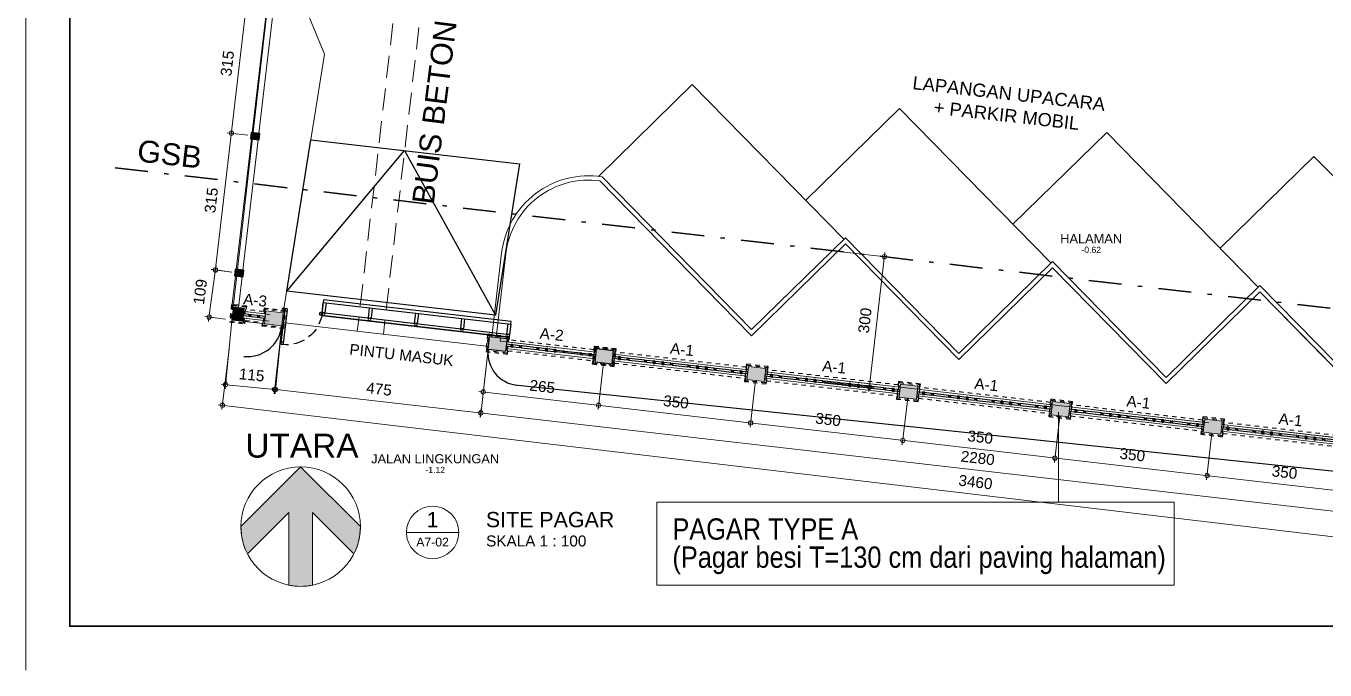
# Model space of a CAD drawing. Header units: millimetres. Extents: x -11 to 1625, y -267 to 180.
# Drawn here: x 827.21 to 856.9, y 63 to 77.72 of the extents above; entities that cross this region are included whole.
import ezdxf
from ezdxf.enums import TextEntityAlignment as Align

# ---------------------------------------------------------------- set-up
doc = ezdxf.new("R2010")
doc.units = ezdxf.units.MM
for name, pattern in [('DASHDOT', [1, 0.5, -0.25, 0, -0.25]), ('DASHED2', [0.375, 0.25, -0.125]), ('HIDDEN', [0.375, 0.25, -0.125])]:
    doc.linetypes.add(name, pattern=pattern)
for name, color, linetype, lineweight in [('batas jalan', 3, 'Continuous', 25), ('CONCRETE', 8, 'Continuous', 5), ('DIMENSI', 8, 'Continuous', 9), ('dinding', 5, 'Continuous', 15), ('GRS KOP', 1, 'Continuous', 35), ('GSB', 1, 'DASHDOT', 35), ('KOLOM', 1, 'Continuous', 30), ('kop', 7, 'Continuous', 20), ('lan', 7, 'Continuous', 15), ('not', 7, 'Continuous', 20), ('PAGAR', 4, 'Continuous', 18), ('sol kol', 8, 'Continuous', 0), ('TEXT KETERANGAN', 7, 'Continuous', 9), ('u', 6, 'Continuous', 20)]:
    doc.layers.add(name, color=color, linetype=linetype, lineweight=lineweight)
doc.layers.add('BESI', color=10, linetype='Continuous')
doc.styles.add('BARU', font='complex.shx')
doc.styles.add('ISO', font='arial.ttf', dxfattribs={"width": 0.85})
doc.styles.add('simplek', font='simplex.shx')
doc.styles.get("Standard").update_dxf_attribs({"font": 'ARIALUNI.TTF'})
doc.dimstyles.new('SK100', dxfattribs={"dimtxt": 0.25, "dimasz": 0.1, "dimexe": 0.1, "dimexo": 0, "dimgap": 0.15, "dimtad": 1, "dimdec": 0, "dimlfac": 100, "dimzin": 12, "dimdsep": 46, "dimtxsty": 'Standard', "dimblk": 'BULAT', "dimcen": 0.1, "dimclrd": 256, "dimclre": 256, "dimclrt": 256, "dimadec": 0, "dimazin": 3, "dimtfac": 1, "dimtdec": 0, "dimtofl": 0, "dimtmove": 0, "dimatfit": 3, "dimldrblk": 'BULAT', "dimfxl": 0, "dimtolj": 1, "dimtzin": 0, "dimlwd": -1, "dimlwe": -1, "dimarcsym": 0})

# ---------------------------------------------------------------- blocks, each defined once
blk = doc.blocks.new('kop')
at = {"layer": 'GRS KOP'}
blk.add_lwpolyline([(1, 54), (83, 54), (83, 1), (1, 1)], close=True, dxfattribs=at)
at = {"layer": 'kop', "color": 7}
blk.add_line((0, 55), (0, 0), dxfattribs=at)
at = {"layer": 'kop', "style": 'BARU', "flags": 4}
for p, height in [((73.8, 5.4), 0.35), ((80.303, 5.382), 0.25), ((73.8, 4.9), 0.35), ((80.303, 4.882), 0.25), ((73.8, 4.4), 0.35), ((80.303, 4.382), 0.25)]:
    blk.add_attdef('-', p, '', height=height, dxfattribs=at)
at = {"layer": 'kop', "flags": 4}
for tag, p in [('AR-00', (78.057, 2.648)), ('00', (81.238, 2.647))]:
    blk.add_attdef(tag, text='', height=0.35, dxfattribs=at).set_placement(p, align=Align.MIDDLE)
blk = doc.blocks.new('BULAT')
for p, q in [((-1, 0), (1, 0)), ((0, -1), (0, 1))]:
    blk.add_line(p, q)
blk.add_circle((0, 0), 0.5)
blk = doc.blocks.new('*D513')
at = {"layer": 'Defpoints', "color": 0}
for p in [(845.841, 72.564), (845.497, 69.584), (846.49, 69.469)]:
    blk.add_point(p, dxfattribs=at)
at = {"layer": 'u'}
for p, q in [((845.841, 72.564), (846.934, 72.438)), ((846.823, 72.35), (846.501, 69.568)), ((845.497, 69.584), (846.589, 69.458))]:
    blk.add_line(p, q, dxfattribs=at)
at = {"layer": 'u', "xscale": 0.1, "yscale": 0.1, "zscale": 0.1}
for p, rotation in [((846.834, 72.449), 83.40635702926659), ((846.49, 69.469), 263.4063570292666)]:
    blk.add_blockref('BULAT', p, dxfattribs=dict(at, rotation=rotation))
at = {"layer": 'u', "insert": (846.386, 70.991), "char_height": 0.25, "attachment_point": 5, "rotation": 83.4064}
blk.add_mtext('\\A1;300', dxfattribs=at)
blk = doc.blocks.new('Ndtpd')
blk.add_line((0.747, 0), (-0.747, 0))
blk.add_circle((0, 0), 0.747)
at = {"flags": 4}
for tag, height, p in [('NO', 0.5, (0, 0.148)), ('NOLBR', 0.3, (0, -0.398))]:
    blk.add_attdef(tag, text='', height=height, dxfattribs=at).set_placement(p, align=Align.CENTER)
for tag, p, height in [('NDTPD', (1.516, 0.148), 0.5), ('SKALA', (1.523, -0.398), 0.3)]:
    blk.add_attdef(tag, p, '', height=height, dxfattribs=at)
blk = doc.blocks.new('*D529')
at = {"layer": 'Defpoints', "color": 0}
for p in [(833.059, 70.863), (837.776, 70.325), (837.611, 68.879)]:
    blk.add_point(p, dxfattribs=at)
at = {"layer": 'u'}
for p, q in [((833.059, 70.863), (832.883, 69.316)), ((837.776, 70.325), (837.6, 68.779)), ((832.994, 69.404), (837.512, 68.89))]:
    blk.add_line(p, q, dxfattribs=at)
at = {"layer": 'u', "xscale": 0.1, "yscale": 0.1, "zscale": 0.1}
for p, rotation in [((832.895, 69.416), 173.5027027527604), ((837.611, 68.879), 353.5027027527605)]:
    blk.add_blockref('BULAT', p, dxfattribs=dict(at, rotation=rotation))
at = {"layer": 'u', "insert": (835.284, 69.423), "char_height": 0.25, "attachment_point": 5, "rotation": 353.5027}
blk.add_mtext('\\A1;475', dxfattribs=at)
blk = doc.blocks.new('NOTASI RUANG')
at = {"layer": 'not'}
for height, p in [(0.26, (-0.011, 0.3)), (0.175, (-0.009, -0.017))]:
    blk.add_attdef('RUANG', text='', height=height, dxfattribs=at).set_placement(p, align=Align.MIDDLE_CENTER)
blk = doc.blocks.new('DENAH PAGAR TYPE A1')
at = {"layer": 'CONCRETE'}
for points in [[(-1.95, -0.075), (-1.55, -0.075), (-1.55, 0.225), (-1.95, 0.225)], [(1.55, -0.075), (1.95, -0.075), (1.95, 0.225), (1.55, 0.225)]]:
    blk.add_hatch(color=256, dxfattribs=at).paths.add_polyline_path(points)
at = {"layer": 'BESI'}
for points in [[(-1.42, 0.095), (-1.55, 0.095), (-1.55, 0.055), (-1.42, 0.055)], [(-1.22, 0.095), (-1.38, 0.095), (-1.38, 0.055), (-1.22, 0.055)], [(-0.82, 0.095), (-1.18, 0.095), (-1.18, 0.055), (-0.82, 0.055)], [(-0.62, 0.095), (-0.78, 0.095), (-0.78, 0.055), (-0.62, 0.055)], [(-0.42, 0.095), (-0.58, 0.095), (-0.58, 0.055), (-0.42, 0.055)], [(-0.22, 0.095), (-0.38, 0.095), (-0.38, 0.055), (-0.22, 0.055)], [(0.18, 0.095), (-0.18, 0.095), (-0.18, 0.055), (0.18, 0.055)], [(0.38, 0.095), (0.22, 0.095), (0.22, 0.055), (0.38, 0.055)], [(0.58, 0.095), (0.42, 0.095), (0.42, 0.055), (0.58, 0.055)], [(0.78, 0.095), (0.62, 0.095), (0.62, 0.055), (0.78, 0.055)], [(1.18, 0.095), (0.82, 0.095), (0.82, 0.055), (1.18, 0.055)], [(1.38, 0.095), (1.22, 0.095), (1.22, 0.055), (1.38, 0.055)], [(1.55, 0.095), (1.42, 0.095), (1.42, 0.055), (1.55, 0.055)]]:
    blk.add_lwpolyline(points, close=True, dxfattribs=at)
for points in [[(-1.42, 0.045), (-1.38, 0.045), (-1.38, 0.105), (-1.42, 0.105), (-1.42, 0.045), (-1.38, 0.105), (-1.42, 0.105), (-1.38, 0.045)], [(-1.22, 0.095), (-1.18, 0.095), (-1.18, 0.055), (-1.22, 0.055), (-1.22, 0.095), (-1.18, 0.055), (-1.18, 0.095), (-1.22, 0.055)], [(-0.82, 0.095), (-0.78, 0.095), (-0.78, 0.055), (-0.82, 0.055), (-0.82, 0.095), (-0.78, 0.055), (-0.78, 0.095), (-0.82, 0.055)], [(-0.62, 0.045), (-0.58, 0.045), (-0.58, 0.105), (-0.62, 0.105), (-0.62, 0.045), (-0.58, 0.105), (-0.62, 0.105), (-0.58, 0.045)], [(-0.42, 0.045), (-0.38, 0.045), (-0.38, 0.105), (-0.42, 0.105), (-0.42, 0.045), (-0.38, 0.105), (-0.42, 0.105), (-0.38, 0.045)], [(-0.22, 0.095), (-0.18, 0.095), (-0.18, 0.055), (-0.22, 0.055), (-0.22, 0.095), (-0.18, 0.055), (-0.18, 0.095), (-0.22, 0.055)], [(0.18, 0.095), (0.22, 0.095), (0.22, 0.055), (0.18, 0.055), (0.18, 0.095), (0.22, 0.055), (0.22, 0.095), (0.18, 0.055)], [(0.38, 0.045), (0.42, 0.045), (0.42, 0.105), (0.38, 0.105), (0.38, 0.045), (0.42, 0.105), (0.38, 0.105), (0.42, 0.045)], [(0.58, 0.045), (0.62, 0.045), (0.62, 0.105), (0.58, 0.105), (0.58, 0.045), (0.62, 0.105), (0.58, 0.105), (0.62, 0.045)], [(0.78, 0.095), (0.82, 0.095), (0.82, 0.055), (0.78, 0.055), (0.78, 0.095), (0.82, 0.055), (0.82, 0.095), (0.78, 0.055)], [(1.18, 0.095), (1.22, 0.095), (1.22, 0.055), (1.18, 0.055), (1.18, 0.095), (1.22, 0.055), (1.22, 0.095), (1.18, 0.055)], [(1.38, 0.045), (1.42, 0.045), (1.42, 0.105), (1.38, 0.105), (1.38, 0.045), (1.42, 0.105), (1.38, 0.105), (1.42, 0.045)]]:
    blk.add_lwpolyline(points, dxfattribs=at)
at = {"layer": 'dinding'}
for points in [[(-1.95, -0.075), (-1.55, -0.075), (-1.55, 0.225), (-1.95, 0.225)], [(1.55, -0.075), (1.95, -0.075), (1.95, 0.225), (1.55, 0.225)]]:
    blk.add_lwpolyline(points, close=True, dxfattribs=at)
at = {"layer": 'KOLOM', "linetype": 'DASHED2', "ltscale": 0.25}
for points in [[(1.5, -0.05), (1.5, -0.125), (2, -0.125), (2, 0.275), (1.5, 0.275), (1.5, 0.2), (-1.5, 0.2), (-1.5, 0.275), (-2, 0.275), (-2, -0.125), (-1.5, -0.125), (-1.5, -0.05), (1.5, -0.05)], [(-1.52, -0.105), (-1.98, -0.105), (-1.98, 0.255), (-1.52, 0.255)], [(1.98, -0.105), (1.52, -0.105), (1.52, 0.255), (1.98, 0.255)]]:
    blk.add_lwpolyline(points, close=True, dxfattribs=at)
at = {"layer": 'PAGAR'}
for p, q in [((1.55, 0.15), (-1.55, 0.15)), ((1.55, 0), (-1.55, 0))]:
    blk.add_line(p, q, dxfattribs=at)
blk = doc.blocks.new('DENAH PAGAR TYPEA2')
h = blk.add_hatch(color=256)
h.paths.add_polyline_path([(-1.026, -0.025), (-1.426, -0.025), (-1.426, 0.275), (-1.026, 0.275)], flags=17)
h.paths.add_polyline_path([(-1.426, -0.025), (-1.026, -0.025), (-1.026, 0.275), (-1.426, 0.275)])
at = {"layer": 'CONCRETE'}
for points in [[(-1.026, -0.025), (-1.426, -0.025), (-1.426, 0.275), (-1.026, 0.275)], [(1.026, -0.025), (1.426, -0.025), (1.426, 0.275), (1.026, 0.275)]]:
    blk.add_hatch(color=256, dxfattribs=at).paths.add_polyline_path(points)
at = {"layer": 'BESI'}
for points in [[(-0.92, 0.145), (-1.026, 0.145), (-1.026, 0.105), (-0.92, 0.105)], [(-0.72, 0.145), (-0.88, 0.145), (-0.88, 0.105), (-0.72, 0.105)], [(-0.32, 0.145), (-0.68, 0.145), (-0.68, 0.105), (-0.32, 0.105)], [(-0.12, 0.145), (-0.28, 0.145), (-0.28, 0.105), (-0.12, 0.105)], [(0.08, 0.145), (-0.08, 0.145), (-0.08, 0.105), (0.08, 0.105)], [(0.12, 0.145), (0.28, 0.145), (0.28, 0.105), (0.12, 0.105)], [(0.32, 0.145), (0.68, 0.145), (0.68, 0.105), (0.32, 0.105)], [(0.72, 0.145), (0.88, 0.145), (0.88, 0.105), (0.72, 0.105)], [(0.92, 0.145), (1.026, 0.145), (1.026, 0.105), (0.92, 0.105)]]:
    blk.add_lwpolyline(points, close=True, dxfattribs=at)
for points in [[(-0.92, 0.095), (-0.88, 0.095), (-0.88, 0.155), (-0.92, 0.155), (-0.92, 0.095), (-0.88, 0.155), (-0.92, 0.155), (-0.88, 0.095)], [(-0.72, 0.145), (-0.68, 0.145), (-0.68, 0.105), (-0.72, 0.105), (-0.72, 0.145), (-0.68, 0.105), (-0.68, 0.145), (-0.72, 0.105)], [(-0.72, 0.145), (-0.68, 0.145), (-0.68, 0.105), (-0.72, 0.105), (-0.72, 0.145), (-0.68, 0.105), (-0.68, 0.145), (-0.72, 0.105)], [(-0.32, 0.145), (-0.28, 0.145), (-0.28, 0.105), (-0.32, 0.105), (-0.32, 0.145), (-0.28, 0.105), (-0.28, 0.145), (-0.32, 0.105)], [(-0.32, 0.145), (-0.28, 0.145), (-0.28, 0.105), (-0.32, 0.105), (-0.32, 0.145), (-0.28, 0.105), (-0.28, 0.145), (-0.32, 0.105)], [(-0.12, 0.095), (-0.08, 0.095), (-0.08, 0.155), (-0.12, 0.155), (-0.12, 0.095), (-0.08, 0.155), (-0.12, 0.155), (-0.08, 0.095)], [(0.08, 0.095), (0.12, 0.095), (0.12, 0.155), (0.08, 0.155), (0.08, 0.095), (0.12, 0.155), (0.08, 0.155), (0.12, 0.095)], [(0.28, 0.145), (0.32, 0.145), (0.32, 0.105), (0.28, 0.105), (0.28, 0.145), (0.32, 0.105), (0.32, 0.145), (0.28, 0.105)], [(0.28, 0.145), (0.32, 0.145), (0.32, 0.105), (0.28, 0.105), (0.28, 0.145), (0.32, 0.105), (0.32, 0.145), (0.28, 0.105)], [(0.72, 0.145), (0.68, 0.145), (0.68, 0.105), (0.72, 0.105), (0.72, 0.145), (0.68, 0.105), (0.68, 0.145), (0.72, 0.105)], [(0.72, 0.145), (0.68, 0.145), (0.68, 0.105), (0.72, 0.105), (0.72, 0.145), (0.68, 0.105), (0.68, 0.145), (0.72, 0.105)], [(0.92, 0.095), (0.88, 0.095), (0.88, 0.155), (0.92, 0.155), (0.92, 0.095), (0.88, 0.155), (0.92, 0.155), (0.88, 0.095)]]:
    blk.add_lwpolyline(points, dxfattribs=at)
at = {"layer": 'dinding'}
for points in [[(-1.426, -0.025), (-1.026, -0.025), (-1.026, 0.275), (-1.426, 0.275)], [(1.426, -0.025), (1.026, -0.025), (1.026, 0.275), (1.426, 0.275)]]:
    blk.add_lwpolyline(points, close=True, dxfattribs=at)
at = {"layer": 'KOLOM', "linetype": 'DASHED2', "ltscale": 0.25}
blk.add_lwpolyline([(-0.976, 0.25), (-0.976, 0.325), (-1.476, 0.325), (-1.476, -0.075), (-0.976, -0.075), (-0.976, 0), (0.976, 0), (0.976, -0.075), (1.476, -0.075), (1.476, 0.325), (0.976, 0.325), (0.976, 0.25), (-0.976, 0.25)], dxfattribs=at)
for points in [[(-0.996, -0.055), (-1.456, -0.055), (-1.456, 0.305), (-0.996, 0.305)], [(0.996, -0.055), (1.456, -0.055), (1.456, 0.305), (0.996, 0.305)]]:
    blk.add_lwpolyline(points, close=True, dxfattribs=at)
at = {"layer": 'KOLOM'}
for points in [[(-1.026, -0.025), (-1.426, -0.025), (-1.426, 0.275), (-1.026, 0.275)], [(1.026, -0.025), (1.426, -0.025), (1.426, 0.275), (1.026, 0.275)]]:
    blk.add_lwpolyline(points, close=True, dxfattribs=at)
at = {"layer": 'lan'}
blk.add_line((1.476, -0.08), (1.476, -0.075), dxfattribs=at)
at = {"layer": 'PAGAR'}
for p, q in [((1.026, 0.2), (-1.026, 0.2)), ((1.026, 0.05), (-1.026, 0.05))]:
    blk.add_line(p, q, dxfattribs=at)
blk = doc.blocks.new('*D602')
at = {"layer": 'Defpoints', "color": 0}
for p in [(837.776, 70.325), (840.411, 70.021), (840.299, 69.053)]:
    blk.add_point(p, dxfattribs=at)
at = {"layer": 'u'}
for p, q in [((837.776, 70.325), (837.653, 69.258)), ((840.411, 70.021), (840.288, 68.953)), ((837.764, 69.346), (840.2, 69.064))]:
    blk.add_line(p, q, dxfattribs=at)
at = {"layer": 'u', "xscale": 0.1, "yscale": 0.1, "zscale": 0.1}
for p, rotation in [((837.664, 69.357), 173.4063570294475), ((840.299, 69.053), 353.4063570294475)]:
    blk.add_blockref('BULAT', p, dxfattribs=dict(at, rotation=rotation))
at = {"layer": 'u', "insert": (839.014, 69.481), "char_height": 0.25, "attachment_point": 5, "rotation": 353.4064}
blk.add_mtext('\\A1;265', dxfattribs=at)
blk = doc.blocks.new('*D603')
at = {"layer": 'Defpoints', "color": 0}
for p in [(840.411, 70.021), (843.888, 69.619), (843.776, 68.651)]:
    blk.add_point(p, dxfattribs=at)
at = {"layer": 'u'}
for p, q in [((840.411, 70.021), (840.288, 68.953)), ((843.888, 69.619), (843.765, 68.552)), ((840.399, 69.041), (843.677, 68.662))]:
    blk.add_line(p, q, dxfattribs=at)
at = {"layer": 'u', "xscale": 0.1, "yscale": 0.1, "zscale": 0.1}
for p, rotation in [((840.299, 69.053), 173.4063570292633), ((843.776, 68.651), 353.4063570292634)]:
    blk.add_blockref('BULAT', p, dxfattribs=dict(at, rotation=rotation))
at = {"layer": 'u', "insert": (842.07, 69.128), "char_height": 0.25, "attachment_point": 5, "rotation": 353.4064}
blk.add_mtext('\\A1;350', dxfattribs=at)
blk = doc.blocks.new('*D604')
at = {"layer": 'Defpoints', "color": 0}
for p in [(843.888, 69.619), (847.365, 69.217), (847.253, 68.249)]:
    blk.add_point(p, dxfattribs=at)
at = {"layer": 'u'}
for p, q in [((843.888, 69.619), (843.765, 68.552)), ((847.365, 69.217), (847.242, 68.15)), ((843.876, 68.639), (847.154, 68.26))]:
    blk.add_line(p, q, dxfattribs=at)
at = {"layer": 'u', "xscale": 0.1, "yscale": 0.1, "zscale": 0.1}
for p, rotation in [((843.776, 68.651), 173.4063570292633), ((847.253, 68.249), 353.4063570292634)]:
    blk.add_blockref('BULAT', p, dxfattribs=dict(at, rotation=rotation))
at = {"layer": 'u', "insert": (845.547, 68.726), "char_height": 0.25, "attachment_point": 5, "rotation": 353.4064}
blk.add_mtext('\\A1;350', dxfattribs=at)
blk = doc.blocks.new('*D605')
at = {"layer": 'Defpoints', "color": 0}
for p in [(847.365, 69.217), (850.842, 68.815), (850.73, 67.847)]:
    blk.add_point(p, dxfattribs=at)
at = {"layer": 'u'}
for p, q in [((847.365, 69.217), (847.242, 68.15)), ((850.842, 68.815), (850.719, 67.748)), ((847.352, 68.237), (850.631, 67.859))]:
    blk.add_line(p, q, dxfattribs=at)
at = {"layer": 'u', "xscale": 0.1, "yscale": 0.1, "zscale": 0.1}
for p, rotation in [((847.253, 68.249), 173.4063570292633), ((850.73, 67.847), 353.4063570292634)]:
    blk.add_blockref('BULAT', p, dxfattribs=dict(at, rotation=rotation))
at = {"layer": 'u', "insert": (849.023, 68.324), "char_height": 0.25, "attachment_point": 5, "rotation": 353.4064}
blk.add_mtext('\\A1;350', dxfattribs=at)
blk = doc.blocks.new('*D606')
at = {"layer": 'Defpoints', "color": 0}
for p in [(850.842, 68.815), (854.319, 68.413), (854.207, 67.445)]:
    blk.add_point(p, dxfattribs=at)
at = {"layer": 'u'}
for p, q in [((850.842, 68.815), (850.719, 67.748)), ((854.319, 68.413), (854.195, 67.346)), ((850.829, 67.836), (854.108, 67.457))]:
    blk.add_line(p, q, dxfattribs=at)
at = {"layer": 'u', "xscale": 0.1, "yscale": 0.1, "zscale": 0.1}
for p, rotation in [((850.73, 67.847), 173.4063570292633), ((854.207, 67.445), 353.4063570292634)]:
    blk.add_blockref('BULAT', p, dxfattribs=dict(at, rotation=rotation))
at = {"layer": 'u', "insert": (852.5, 67.922), "char_height": 0.25, "attachment_point": 5, "rotation": 353.4064}
blk.add_mtext('\\A1;350', dxfattribs=at)
blk = doc.blocks.new('*D607')
at = {"layer": 'Defpoints', "color": 0}
for p in [(854.319, 68.413), (857.796, 68.011), (857.684, 67.043)]:
    blk.add_point(p, dxfattribs=at)
at = {"layer": 'u'}
for p, q in [((854.319, 68.413), (854.195, 67.346)), ((857.796, 68.011), (857.672, 66.944)), ((854.306, 67.434), (857.584, 67.055))]:
    blk.add_line(p, q, dxfattribs=at)
at = {"layer": 'u', "xscale": 0.1, "yscale": 0.1, "zscale": 0.1}
for p, rotation in [((854.207, 67.445), 173.4063570292633), ((857.684, 67.043), 353.4063570292634)]:
    blk.add_blockref('BULAT', p, dxfattribs=dict(at, rotation=rotation))
at = {"layer": 'u', "insert": (855.977, 67.52), "char_height": 0.25, "attachment_point": 5, "rotation": 353.4064}
blk.add_mtext('\\A1;350', dxfattribs=at)
blk = doc.blocks.new('*D609')
at = {"layer": 'Defpoints', "color": 0}
for p in [(837.776, 70.325), (860.426, 67.708), (860.259, 66.262)]:
    blk.add_point(p, dxfattribs=at)
at = {"layer": 'u'}
for p, q in [((837.776, 70.325), (837.598, 68.78)), ((837.708, 68.867), (860.159, 66.273)), ((860.426, 67.708), (860.247, 66.162))]:
    blk.add_line(p, q, dxfattribs=at)
at = {"layer": 'u', "xscale": 0.1, "yscale": 0.1, "zscale": 0.1}
for p, rotation in [((837.609, 68.879), 173.4084176327862), ((860.259, 66.262), 353.4084176327862)]:
    blk.add_blockref('BULAT', p, dxfattribs=dict(at, rotation=rotation))
at = {"layer": 'u', "insert": (848.966, 67.846), "char_height": 0.25, "attachment_point": 5, "rotation": 353.4084}
blk.add_mtext('\\A1;2280', dxfattribs=at)
blk = doc.blocks.new('denah pagar a3')
at = {"layer": 'CONCRETE'}
for points in [[(-0.649, -0.025), (-0.249, -0.025), (-0.249, 0.275), (-0.649, 0.275)], [(0.249, 0.275), (0.497, 0.275), (0.498, -0.025), (0.249, -0.025)]]:
    blk.add_hatch(color=256, dxfattribs=at).paths.add_polyline_path(points)
at = {"layer": 'BESI'}
for points in [[(-0.249, 0.145), (0.249, 0.145), (0.249, 0.105), (-0.249, 0.105), (-0.249, 0.145)], [(-0.12, 0.145), (-0.08, 0.145), (-0.08, 0.105), (-0.12, 0.105), (-0.12, 0.145), (-0.08, 0.105), (-0.08, 0.145), (-0.12, 0.105)], [(0.08, 0.145), (0.12, 0.145), (0.12, 0.105), (0.08, 0.105), (0.08, 0.145), (0.12, 0.105), (0.12, 0.145), (0.08, 0.105)]]:
    blk.add_lwpolyline(points, dxfattribs=at)
at = {"layer": 'dinding'}
blk.add_lwpolyline([(-0.649, -0.025), (-0.249, -0.025), (-0.249, 0.275), (-0.649, 0.275)], close=True, dxfattribs=at)
blk.add_lwpolyline([(0.249, 0.275), (0.497, 0.275), (0.498, -0.025), (0.249, -0.025), (0.249, 0.275)], dxfattribs=at)
at = {"layer": 'KOLOM', "linetype": 'DASHED2', "ltscale": 0.25}
blk.add_lwpolyline([(0.199, 0.25), (0.199, 0.325), (0.547, 0.325), (0.548, -0.075), (0.199, -0.075), (0.199, 0), (-0.199, 0), (-0.199, -0.075), (-0.699, -0.075), (-0.699, 0.325), (-0.199, 0.325), (-0.199, 0.25), (0.199, 0.25)], dxfattribs=at)
for points in [[(-0.219, -0.055), (-0.679, -0.055), (-0.679, 0.305), (-0.219, 0.305)], [(0.219, 0.305), (0.527, 0.305), (0.528, -0.055), (0.219, -0.055)]]:
    blk.add_lwpolyline(points, close=True, dxfattribs=at)
at = {"layer": 'PAGAR'}
for p, q in [((0.249, 0.2), (-0.249, 0.2)), ((0.249, 0.05), (-0.249, 0.05))]:
    blk.add_line(p, q, dxfattribs=at)
blk = doc.blocks.new('PAGAR TYPE B')
at = {"layer": 'CONCRETE'}
for points in [[(-1.5, 0.175), (-1.65, 0.175), (-1.65, -0.025), (-1.5, -0.025)], [(1.65, 0.175), (1.5, 0.175), (1.5, -0.025), (1.65, -0.025)]]:
    blk.add_hatch(color=256, dxfattribs=at).paths.add_polyline_path(points)
at = {"layer": 'dinding'}
for points in [[(-1.5, 0.15), (1.5, 0.15)], [(-1.5, 0), (1.5, 0)]]:
    blk.add_lwpolyline(points, dxfattribs=at)
at = {"layer": 'KOLOM'}
for points in [[(-1.65, -0.025), (-1.5, -0.025), (-1.5, 0.175), (-1.65, 0.175)], [(1.5, -0.025), (1.65, -0.025), (1.65, 0.175), (1.5, 0.175)]]:
    blk.add_lwpolyline(points, close=True, dxfattribs=at)
blk = doc.blocks.new('*D923')
at = {"layer": 'Defpoints', "color": 0}
for p in [(832.649, 78.357), (831.909, 75.272), (832.283, 75.228)]:
    blk.add_point(p, dxfattribs=at)
at = {"layer": 'u'}
for p, q in [((832.649, 78.357), (832.175, 78.412)), ((832.263, 78.301), (831.92, 75.371)), ((832.283, 75.228), (831.809, 75.284))]:
    blk.add_line(p, q, dxfattribs=at)
at = {"layer": 'u', "xscale": 0.1, "yscale": 0.1, "zscale": 0.1}
for p, rotation in [((832.274, 78.401), 83.330332410281), ((831.909, 75.272), 263.330332410281)]:
    blk.add_blockref('BULAT', p, dxfattribs=dict(at, rotation=rotation))
at = {"layer": 'u', "insert": (831.816, 76.869), "char_height": 0.25, "attachment_point": 5, "rotation": 83.3303}
blk.add_mtext('\\A1;315', dxfattribs=at)
blk = doc.blocks.new('*D921')
at = {"layer": 'Defpoints', "color": 0}
for p in [(832.283, 75.228), (831.543, 72.143), (831.917, 72.1)]:
    blk.add_point(p, dxfattribs=at)
at = {"layer": 'u'}
for p, q in [((831.897, 75.173), (831.554, 72.243)), ((832.283, 75.228), (831.809, 75.284)), ((831.917, 72.1), (831.443, 72.155))]:
    blk.add_line(p, q, dxfattribs=at)
at = {"layer": 'u', "xscale": 0.1, "yscale": 0.1, "zscale": 0.1}
for p, rotation in [((831.909, 75.272), 83.330332410281), ((831.543, 72.143), 263.330332410281)]:
    blk.add_blockref('BULAT', p, dxfattribs=dict(at, rotation=rotation))
at = {"layer": 'u', "insert": (831.45, 73.74), "char_height": 0.25, "attachment_point": 5, "rotation": 83.3303}
blk.add_mtext('\\A1;315', dxfattribs=at)
blk = doc.blocks.new('*D922')
at = {"layer": 'Defpoints', "color": 0}
for p in [(831.917, 72.1), (831.398, 71.07), (831.772, 71.019)]:
    blk.add_point(p, dxfattribs=at)
at = {"layer": 'u'}
for p, q in [((831.917, 72.1), (831.444, 72.163)), ((831.53, 72.051), (831.411, 71.169)), ((831.772, 71.019), (831.299, 71.083))]:
    blk.add_line(p, q, dxfattribs=at)
at = {"layer": 'u', "xscale": 0.1, "yscale": 0.1, "zscale": 0.1}
for p, rotation in [((831.544, 72.15), 82.32859623452273), ((831.398, 71.07), 262.3285962345228)]:
    blk.add_blockref('BULAT', p, dxfattribs=dict(at, rotation=rotation))
at = {"layer": 'u', "insert": (831.196, 71.647), "char_height": 0.25, "attachment_point": 5, "rotation": 82.3286}
blk.add_mtext('\\A1;109', dxfattribs=at)
blk = doc.blocks.new('PINTU GERBANG2')
for points in [[(-0.011, 5.135), (-0.008, 5.135), (-0.008, 0.822), (-0.011, 0.822)], [(0.055, 5.135), (-0.008, 5.135), (-0.008, 0.822), (0.055, 0.822)], [(0.286, 5.135), (0.055, 5.135), (0.055, 5.072), (0.286, 5.072)], [(0.286, 5.135), (0.349, 5.135), (0.349, 0.822), (0.286, 0.822)], [(0.286, 4.072), (0.055, 4.072), (0.055, 4.01), (0.286, 4.01)], [(0.286, 3.01), (0.055, 3.01), (0.055, 2.947), (0.286, 2.947)], [(0.286, 1.947), (0.055, 1.947), (0.055, 1.885), (0.286, 1.885)], [(0.286, 0.885), (0.055, 0.885), (0.055, 0.822), (0.286, 0.822)]]:
    blk.add_lwpolyline(points, close=True)
for points in [[(0.024, 0.822), (0.298, 0.822)], [(-0.749, 0.028), (0.025, 0.028)], [(0.025, -0.034), (-0.749, -0.034)]]:
    blk.add_lwpolyline(points)
for centre in [(0.024, 5.104), (0.024, 4.041), (0.024, 2.979), (0.024, 1.916), (0.024, 0.854), (0.024, 0.791), (-0.744, -0.003), (0.025, -0.003), (0.025, -0.065)]:
    blk.add_circle(centre, 0.0313)
at = {"linetype": 'DASHED2'}
blk.add_arc((0.051, -0.003), 0.826, 91.7603, 180, dxfattribs=at)
blk = doc.blocks.new('*D3044')
at = {"layer": 'Defpoints', "color": 0}
for p in [(831.919, 70.98), (833.06, 70.867), (832.916, 69.413)]:
    blk.add_point(p, dxfattribs=at)
at = {"layer": 'u'}
for p, q in [((831.919, 70.98), (831.766, 69.426)), ((833.06, 70.867), (832.907, 69.314)), ((831.875, 69.516), (832.817, 69.423))]:
    blk.add_line(p, q, dxfattribs=at)
at = {"layer": 'u', "xscale": 0.1, "yscale": 0.1, "zscale": 0.1}
for p, rotation in [((831.776, 69.526), 174.3611965901366), ((832.916, 69.413), 354.3611965901366)]:
    blk.add_blockref('BULAT', p, dxfattribs=dict(at, rotation=rotation))
at = {"layer": 'u', "insert": (832.373, 69.746), "char_height": 0.25, "attachment_point": 5, "rotation": 354.3612}
blk.add_mtext('\\A1;115', dxfattribs=at)
blk = doc.blocks.new('*D3045')
at = {"layer": 'Defpoints', "color": 0}
for p in [(831.855, 70.333), (866.213, 66.264), (866.061, 64.985)]:
    blk.add_point(p, dxfattribs=at)
at = {"layer": 'u'}
for p, q in [((831.855, 70.333), (831.692, 68.955)), ((831.803, 69.043), (865.962, 64.997)), ((866.213, 66.264), (866.049, 64.886))]:
    blk.add_line(p, q, dxfattribs=at)
at = {"layer": 'u', "xscale": 0.1, "yscale": 0.1, "zscale": 0.1}
for p, rotation in [((831.704, 69.054), 173.2451053639517), ((866.061, 64.985), 353.2451053639516)]:
    blk.add_blockref('BULAT', p, dxfattribs=dict(at, rotation=rotation))
at = {"layer": 'u', "insert": (848.915, 67.295), "char_height": 0.25, "attachment_point": 5, "rotation": 353.2451}
blk.add_mtext('\\A1;3460', dxfattribs=at)

msp = doc.modelspace()

# ---------------------------------------------------------------- hatches: boundary and pattern name
at = {"layer": 'sol kol'}
h = msp.add_hatch(color=256, dxfattribs=at)
h.dxf.hatch_style = 1
h.paths.add_polyline_path([(832.1264526, 66.2784993, 0.1188668276), (832.2765013, 65.6562541), (833.218641, 66.5983939), (833.218641, 64.9408471, 0.1010205144), (833.7647353, 64.9408471), (833.7647353, 66.5983939), (834.706875, 65.6562541, 0.1188668276), (834.8569237, 66.2784993), (833.4916881, 67.6437348)])

# ---------------------------------------------------------------- linework, layer by layer
msp.add_lwpolyline([(833.1735032, 71.6627283), (833.7249847, 75.1236296), (838.49382, 74.5767019), (837.9416642, 71.1115694), (833.1735032, 71.6627283), (835.8683644, 74.8778099), (837.9416642, 71.1115694)])
at = {"layer": 'batas jalan'}
msp.add_line((838.3871693, 69.518053), (859.9242044, 67.25071), dxfattribs=at)
for centre, radius, start, end in [((832.2772633, 70.9529633), 0.78733, 263.99023981, 353.40635703), ((838.5115248, 70.2479569), 0.7393937, 173.99027013, 263.99023981)]:
    msp.add_arc(centre, radius, start, end, dxfattribs=at)
at = {"layer": 'dinding'}
msp.add_lwpolyline([(831.919255, 71.3015148), (832.0022589, 72.0113369), (832.1512438, 71.9939152), (832.0682629, 71.2842908), (831.919255, 71.3015148)], dxfattribs=at)
at = {"layer": 'GSB', "ltscale": 1.5}
msp.add_line((869.7363375, 69.8020226), (828.8916226, 74.5233249), dxfattribs=at)
at = {"layer": 'lan', "linetype": 'HIDDEN', "ltscale": 2}
for p, q in [((836.1169884, 82.2539486), (834.7867593, 70.7459322)), ((836.7100597, 82.159445), (835.3828465, 70.6775196))]:
    msp.add_line(p, q, dxfattribs=at)
at = {"layer": 'lan'}
for p, q in [((840.2992306, 74.2868602), (842.4424158, 76.386088)), ((842.4424158, 76.386088), (845.9061417, 72.8498325)), ((845.0347462, 73.7394748), (847.1779314, 75.8387026)), ((847.1779314, 75.8387026), (850.6416573, 72.3024471)), ((849.7702619, 73.1920894), (851.913447, 75.2913172)), ((851.913447, 75.2913172), (855.3771729, 71.7550617)), ((854.5057775, 72.644704), (856.6489626, 74.7439318)), ((856.6489626, 74.7439318), (860.0889115, 71.2319512)), ((840.3800031, 74.2758512), (843.7986763, 70.7855918)), ((840.33208, 74.1818681), (843.797211, 70.6441781)), ((843.797211, 70.6441781), (845.9403962, 72.7434059)), ((843.7986763, 70.7855918), (845.9418614, 72.8848197)), ((845.9403962, 72.7434059), (848.5327267, 70.0967927)), ((845.9418614, 72.8848197), (848.5341919, 70.2382064)), ((837.8629112, 70.6173433), (838.0826683, 72.5285506)), ((837.9622497, 70.6058606), (838.1820137, 72.5171276)), ((848.5327267, 70.0967927), (850.6759118, 72.1960205)), ((848.5341919, 70.2382064), (850.677377, 72.3374343)), ((850.6759118, 72.1960205), (853.2682423, 69.5494073)), ((850.677377, 72.3374343), (853.2697075, 69.690821)), ((853.2682423, 69.5494073), (855.4114274, 71.6486351)), ((853.2697075, 69.690821), (855.4128927, 71.7900488)), ((855.4114274, 71.6486351), (858.0037579, 69.0020218)), ((855.4128927, 71.7900488), (858.0052231, 69.1434356)), ((832.0669166, 70.9853135), (832.7622864, 70.9049347))]:
    msp.add_line(p, q, dxfattribs=at)
msp.add_lwpolyline([(837.9622497, 70.6058606), (838.1820137, 72.5171276, -0.4212966042), (840.33208, 74.1818681), (843.797211, 70.6441781), (845.9403962, 72.7434059), (848.5327267, 70.0967927), (850.6759118, 72.1960205), (853.2682423, 69.5494073), (855.4114274, 71.6486351), (858.0037579, 69.0020218)], format="xyb", dxfattribs=at)
msp.add_lwpolyline([(857.6227603, 68.2577731), (854.5432652, 68.6137366), (854.5518772, 68.6882405), (854.154523, 68.7341713), (854.145911, 68.6596673), (851.0664159, 69.0156308), (851.0750279, 69.0901348), (850.6776737, 69.1360655), (850.6690617, 69.0615616), (847.5895666, 69.4175251), (847.5981786, 69.492029), (847.2008244, 69.5379598), (847.1922124, 69.4634559), (844.1127173, 69.8194194), (844.1213293, 69.8939233), (843.7239751, 69.9398541), (843.7153631, 69.8653501), (840.635868, 70.2213136), (840.64448, 70.2958176), (840.2471258, 70.3417483), (840.2385138, 70.2672444), (838.0530657, 70.5198637), (838.0616777, 70.5943676), (837.9622429, 70.6058009)], dxfattribs=at)
for radius, start in [(2, 81.07083904), (1.9, 82.05863616)]:
    msp.add_arc((840.0695768, 72.3000892), radius, start, 173.44074308, dxfattribs=at)
at = {"layer": 'not'}
msp.add_lwpolyline([(833.7647353, 64.9408471), (833.7647353, 66.5983939), (834.706875, 65.6562541, 0.1188668276), (834.8569237, 66.2784993), (833.4916881, 67.6437348), (832.1264526, 66.2784993, 0.1188668276), (832.2765013, 65.6562541), (833.218641, 66.5983939), (833.218641, 64.9408471, 0.1010205144)], format="xyb", close=True, dxfattribs=at)
msp.add_circle((833.4916881, 66.2784993), 1.3652356, dxfattribs=at)
at = {"layer": 'PAGAR'}
for p, q in [((833.699222, 86.5507961), (831.9454573, 71.2984651)), ((832.7708984, 70.9794386), (832.0755286, 71.0598174)), ((832.7881225, 71.1284464), (832.0927526, 71.2088253)), ((837.737826, 70.4053039), (833.0689141, 70.9449905)), ((846.6955197, 69.5208693), (844.1127173, 69.8194194)), ((851.265093, 68.9926654), (846.9935353, 69.4864213)), ((854.2452495, 68.6481846), (851.5631087, 68.9582174))]:
    msp.add_line(p, q, dxfattribs=at)
msp.add_lwpolyline([(833.0947502, 71.1685023), (834.03722, 77.0831065), (833.4831235, 78.4343865), (836.4079037, 96.7892631)], dxfattribs=at)
at = {"layer": 'TEXT KETERANGAN', "color": 6}
msp.add_lwpolyline([(850.8120192, 66.8360252), (850.8120192, 68.8940382)], dxfattribs=at)
msp.add_lwpolyline([(841.6307762, 66.8360252), (853.4538907, 66.8360252), (853.4538907, 64.940642), (841.6307762, 64.940642)], close=True, dxfattribs=at)

# ---------------------------------------------------------------- block references
ref = msp.add_blockref('NOTASI RUANG', (851.5665432, 72.6220881), dxfattribs=dict(xscale=0.8052727450567742, yscale=0.8052727450567742, zscale=0.8052727450567742))
ref.add_attrib('RUANG', '-0.62', dxfattribs={"layer": 'not', "height": 0.14107162}).set_placement((851.5595626, 72.6081892), align=Align.MIDDLE_CENTER)
ref.add_attrib('RUANG', 'HALAMAN', dxfattribs={"layer": 'not', "height": 0.20923685}).set_placement((851.5575458, 72.8634987), align=Align.MIDDLE_CENTER)
at = {"xscale": -1, "rotation": 353.4063570293081}
msp.add_blockref('denah pagar a3', (832.4188165, 70.9698034), dxfattribs=at)
for name, p, rotation in [('DENAH PAGAR TYPEA2', (839.195984, 70.1864203), 353.4063570293707), ('DENAH PAGAR TYPE A1', (842.1583915, 69.8943241), 353.4063570292613), ('DENAH PAGAR TYPE A1', (845.6352408, 69.4924298), 353.4063570292613), ('DENAH PAGAR TYPE A1', (849.1120901, 69.0905355), 353.4063570292613), ('DENAH PAGAR TYPE A1', (852.5889394, 68.6886413), 353.4063570292613), ('DENAH PAGAR TYPE A1', (856.0657887, 68.286747), 353.4063570292613)]:
    msp.add_blockref(name, p, dxfattribs=dict(rotation=rotation))
ref = msp.add_blockref('NOTASI RUANG', (836.5741863, 67.5884502), dxfattribs=dict(xscale=0.8052727450567742, yscale=0.8052727450567742, zscale=0.8052727450567742))
ref.add_attrib('RUANG', '-1.12', dxfattribs={"layer": 'not', "height": 0.14107162}).set_placement((836.5672056, 67.5745514), align=Align.MIDDLE_CENTER)
ref.add_attrib('RUANG', 'JALAN LINGKUNGAN', dxfattribs={"layer": 'not', "height": 0.20923685}).set_placement((836.5651889, 67.8298609), align=Align.MIDDLE_CENTER)
at = {"layer": 'BESI', "xscale": -1, "rotation": 263.3857507675469}
msp.add_blockref('PINTU GERBANG2', (833.1602038, 71.2114073), dxfattribs=at)
at = {"layer": 'DIMENSI', "rotation": 83.33033241027955}
for p in [(832.7087395, 76.7614301), (832.3428829, 73.6327485)]:
    msp.add_blockref('PAGAR TYPE B', p, dxfattribs=at)
at = {"layer": 'kop'}
msp.add_blockref('kop', (827.2141618, 63), dxfattribs=at)
at = {"layer": 'not'}
ref = msp.add_blockref('Ndtpd', (836.5067595, 66.1457626), dxfattribs=dict(at, xscale=0.803212851405533, yscale=0.8032128514056467, zscale=0.8032128514056226))
ref.add_attrib('NO', '1', dxfattribs={"layer": '0', "height": 0.35, "flags": 4}).set_placement((836.5064323, 66.2642884), align=Align.CENTER)
ref.add_attrib('NDTPD', 'SITE PAGAR', (837.7244442, 66.2642884), dxfattribs={"layer": '0', "height": 0.35, "flags": 4})
ref.add_attrib('NOLBR', 'A7-02', dxfattribs={"layer": '0', "height": 0.2, "flags": 4}).set_placement((836.5064323, 65.8257927), align=Align.CENTER)
ref.add_attrib('SKALA', 'SKALA 1 : 100', (837.7302442, 65.8257927), dxfattribs={"layer": '0', "height": 0.25, "flags": 4})

# ---------------------------------------------------------------- texts
at = {"layer": 'not', "attachment_point": 1}
for s, width, insert, char_height, rotation in [('\\pi0.029607;BUIS BETON Ø 60 cm', 7.027152995, (836.0317529, 73.6576767), 0.5, 82.81042196), ('\\pi0.051195;LAPANGAN UPACARA\\P\\pi0.59564;+ PARKIR MOBIL', 4.496387274, (847.4456039, 76.5862725), 0.3, 353.50149442), ('\\pi1.9254;GSB', 5.253610777, (827.8792953, 75.3465627), 0.5, 353.50149442), ('\\pi0.95538;A-3', 2.439246343, (831.2454338, 71.7170657), 0.25, 353.66668956), ('\\pi0.95683;A-2', 2.439246343, (838.0226013, 70.9336826), 0.25, 353.66668956), ('\\pi0.040053;PINTU MASUK', 2.439246343, (834.5836758, 70.4650761), 0.25, 353.66668956), ('\\pi0.97951;A-1', 2.439246343, (840.9792675, 70.5919171), 0.25, 353.66668956), ('\\pi0.97951;A-1', 2.439246343, (844.4561168, 70.1900228), 0.25, 353.66668956), ('\\pi0.97951;A-1', 2.439246343, (847.9329661, 69.7881286), 0.25, 353.66668956), ('\\pi0.97951;A-1', 2.439246343, (851.4098154, 69.3862343), 0.25, 353.66668956), ('\\pi0.97951;A-1', 2.439246343, (854.8866647, 68.98434), 0.25, 353.66668956)]:
    msp.add_mtext_dynamic_manual_height_columns(s, width=width, gutter_width=12.5, heights=[0], dxfattribs=dict(at, insert=insert, char_height=char_height, rotation=rotation))
at = {"layer": 'not', "insert": (833.4916881, 67.8478725), "char_height": 0.546094228, "attachment_point": 7, "style": 'simplek'}
msp.add_mtext('\\pi-1.263;{\\f@Arial Unicode MS|b0|i0|c0|p34;UTARA}', dxfattribs=at)
at = {"layer": 'TEXT KETERANGAN', "style": 'ISO', "width": 0.85}
for s, p in [('PAGAR TYPE A', (841.9879248, 65.9797407)), ('(Pagar besi T=130 cm dari paving halaman)', (841.9879248, 65.3373742))]:
    msp.add_text(s, height=0.487448577, dxfattribs=at).set_placement(p)

# ---------------------------------------------------------------- dimensions: what is measured, and where the dimension line sits
at = {"layer": 'u'}
for p1, p2, distance, picture, middle in [((832.6487929, 78.3569437), (832.2829364, 75.228262), -0.3769066, '*D923', (831.8156599, 76.8686354)), ((832.2829364, 75.228262), (831.9170798, 72.0995803), -0.3769066, '*D921', (831.4498034, 73.7399537)), ((831.9170798, 72.0995803), (831.7715895, 71.0194508), -0.3769474, '*D922', (831.1955182, 71.6469093))]:
    dim = msp.add_aligned_dim(p1=p1, p2=p2, distance=distance, dimstyle='SK100', override={"dimdec": 1}, dxfattribs=at)
    dim.commit()
    dim.dimension.update_dxf_attribs({"geometry": picture, "text_midpoint": middle})
for p1, p2, distance, picture, middle in [((845.8411064, 72.5641085), (845.4966256, 69.5839519), 1, '*D513', (846.3863601, 70.991094)), ((831.9190595, 70.979732), (833.0599095, 70.8670906), -1.4608591, '*D3044', (832.3732338, 69.7460058)), ((833.0593854, 70.8625566), (837.7761947, 70.3253694), -1.4560941, '*D529', (835.284383, 69.4225728)), ((831.8552517, 70.3334769), (866.2126171, 66.2640385), -1.2880311, '*D3045', (848.9151004, 67.2954682)), ((837.7761947, 70.3253694), (860.4258215, 67.7080903), -1.4560961, '*D609', (848.9657418, 67.8461517)), ((837.7761947, 70.3253694), (840.4113549, 70.0207673), -0.9744472, '*D602', (839.0137727, 69.4809581)), ((840.4113549, 70.0207673), (843.8882042, 69.618873), -0.9744472, '*D603', (842.0697774, 69.1277099)), ((843.8882042, 69.618873), (847.3650534, 69.2169788), -0.9744472, '*D604', (845.5466267, 68.7258156)), ((847.3650534, 69.2169788), (850.8419027, 68.8150845), -0.9744472, '*D605', (849.023476, 68.3239213)), ((850.8419027, 68.8150845), (854.318752, 68.4131902), -0.9744472, '*D606', (852.5003253, 67.9220271)), ((854.318752, 68.4131902), (857.7956013, 68.0112959), -0.9744472, '*D607', (855.9771746, 67.5201328))]:
    dim = msp.add_aligned_dim(p1=p1, p2=p2, distance=distance, dimstyle='SK100', dxfattribs=at)
    dim.commit()
    dim.dimension.update_dxf_attribs({"geometry": picture, "text_midpoint": middle})

doc.saveas('drawing.dxf')
